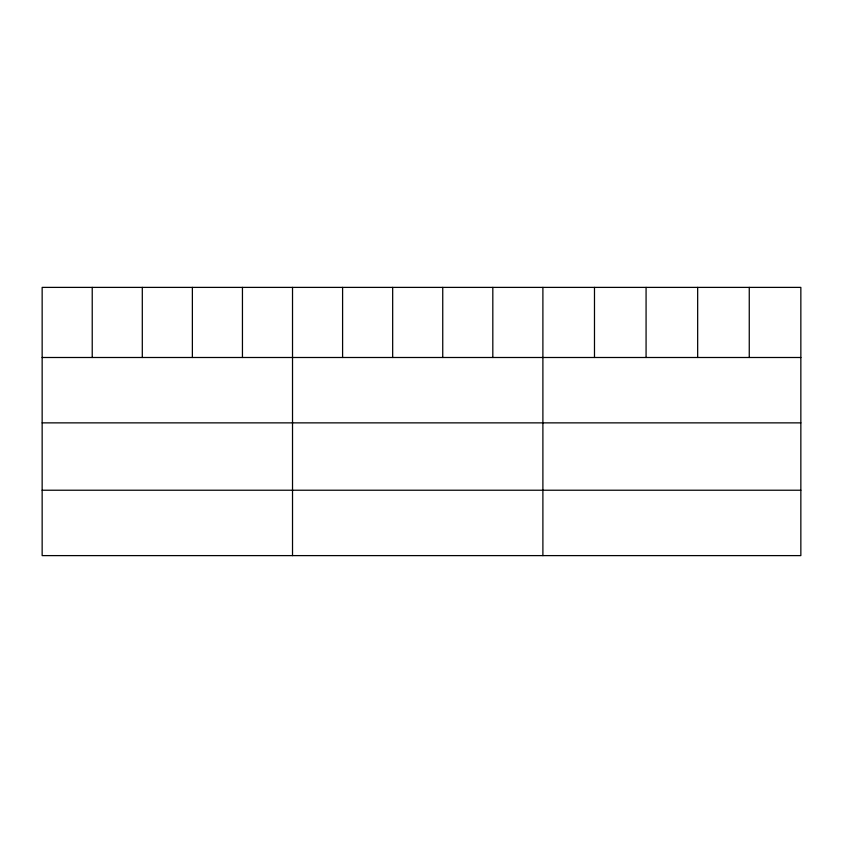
<?xml version="1.0" encoding="UTF-8"?>
<svg xmlns="http://www.w3.org/2000/svg" width="843" height="843" viewBox="0 0 843 843"><rect width="100%" height="100%" fill="white"/><g stroke="black" fill="none" stroke-linecap="round" stroke-linejoin="round"><path stroke-width="1.26" d="M800.85 357.495L800.85 555.611L42.15 555.611L42.15 287.389L800.85 287.389L800.85 357.495L42.15 357.495M42.15 422.87L800.85 422.87M42.15 490.226L800.85 490.226M749.258 287.389L749.258 357.495M697.667 287.389L697.667 357.495M646.075 287.389L646.075 357.495M594.484 287.389L594.484 357.495M542.892 287.389L542.892 555.611M492.818 287.389L492.818 357.495M442.744 287.389L442.744 357.495M392.669 287.389L392.669 357.495M342.595 287.389L342.595 357.495M292.521 287.389L292.521 555.611M242.447 287.389L242.447 357.495M192.373 287.389L192.373 357.495M142.298 287.389L142.298 357.495M92.224 287.389L92.224 357.495"/></g></svg>
